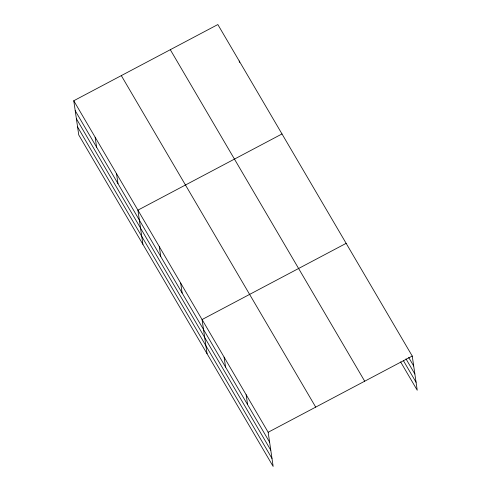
<?xml version="1.0" encoding="UTF-8"?>
<svg xmlns="http://www.w3.org/2000/svg" width="491" height="491" viewBox="0 0 491 491"><rect width="100%" height="100%" fill="white"/><g stroke="black" fill="none" stroke-linecap="round" stroke-linejoin="round"><path stroke-width="0.74" d="M73.767 100.753L268.166 432.264L273.156 466.45L78.75 134.939L73.767 100.753L217.844 24.55L412.25 356.061L417.233 390.247L400.613 361.904M282 133.951L137.916 210.154L142.906 244.34M346.149 243.346L202.071 319.549L207.061 353.735M268.166 432.264L412.25 356.061M408.678 357.448L413.698 366.016M405.977 358.853L414.864 374.013M403.314 360.498L416.067 382.25M170.297 49.695L364.703 381.206M121.314 75.608L315.713 407.119M75.215 110.708L269.62 442.219M76.381 118.705L270.786 450.216M77.584 126.942L271.989 458.453M239.227 61.019L239.436 62.437M246.138 394.696L247.587 404.652M224.105 357.123L225.553 367.078M180.688 283.086L182.136 293.041M159.305 246.617L160.753 256.578M116.533 173.685L117.987 183.64M95.15 137.222L96.604 147.177"/></g></svg>
